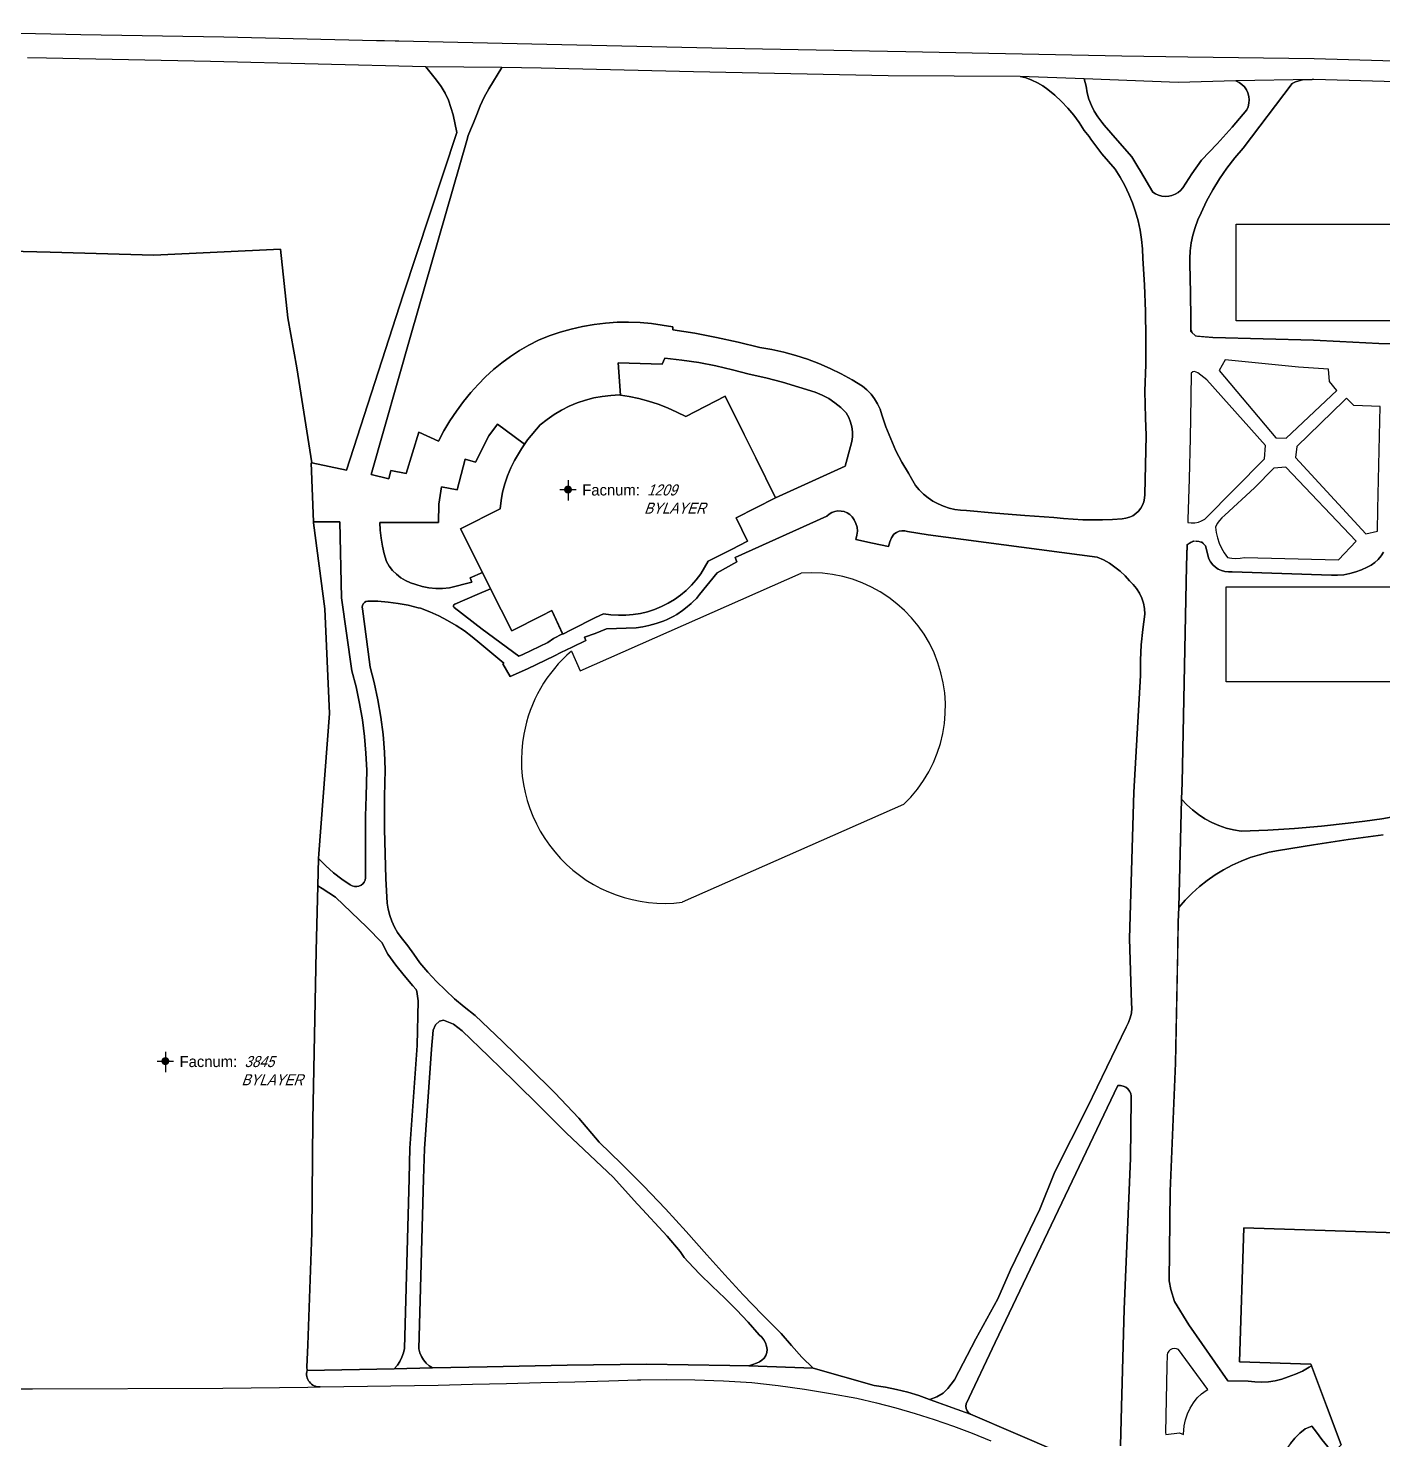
# Model space of a CAD drawing. Header units: inches. Extents: x 1273557 to 1282364, y 239587 to 246310.
# Drawn here: x 1276790 to 1277304, y 244137 to 244672 of the extents above; entities that cross this region are included whole.
import ezdxf
from ezdxf.enums import TextEntityAlignment as Align

# ---------------------------------------------------------------- set-up
doc = ezdxf.new("R2010")
doc.units = ezdxf.units.IN
doc.header["$MEASUREMENT"] = 0
doc.linetypes.add('DASHED2', pattern=[0.375, 0.25, -0.125])
doc.layers.add('BLDG-DATA', color=159, linetype='DASHED2', lineweight=30)
for name, color, linetype in [('BLDG-UW', 231, 'Continuous'), ('GRASS', 3, 'Continuous'), ('MISC-FENCE', 140, 'Continuous'), ('PATH', 253, 'Continuous'), ('PATH-ISLAND', 252, 'Continuous'), ('PRKG-DATA', 255, 'Continuous'), ('PRKG-UW', 6, 'Continuous'), ('STREET-UW', 50, 'Continuous')]:
    doc.layers.add(name, color=color, linetype=linetype)
doc.styles.add('SS_LITE', font='FRABK.TTF', dxfattribs={"height": 16})

# ---------------------------------------------------------------- blocks, each defined once
blk = doc.blocks.new('*U1')
for p, q in [((-3.08, 0), (3.08, 0)), ((0, 3.55), (0, -4.2))]:
    blk.add_line(p, q)
at = {"const_width": 1.5}
blk.add_lwpolyline([(-0.75, 0, 1), (0.75, 0, 1)], format="xyb", close=True, dxfattribs=at)
at = {"layer": 'BLDG-DATA', "color": 1, "style": 'SS_LITE'}
blk.add_text('Facnum:', height=4.2, dxfattribs=at).set_placement((27.26, -2.25), align=Align.RIGHT)
at = {"layer": 'BLDG-DATA', "color": 7, "style": 'SS_LITE', "oblique": 20, "width": 0.9, "flags": 8}
for tag, p in [('FACNUM', (29.98, -2.25)), ('OBJECT', (28.84, -9.16))]:
    blk.add_attdef(tag, p, '', height=4.2, dxfattribs=at)
blk = doc.blocks.new('*U8')
for p, q in [((-3.08, 0), (3.08, 0)), ((0, 3.55), (0, -4.2))]:
    blk.add_line(p, q)
at = {"const_width": 1.5}
blk.add_lwpolyline([(-0.75, 0, 1), (0.75, 0, 1)], format="xyb", close=True, dxfattribs=at)
at = {"layer": 'PRKG-DATA', "color": 1, "style": 'SS_LITE'}
blk.add_text('Facnum:', height=4.2, dxfattribs=at).set_placement((27.26, -2.25), align=Align.RIGHT)
at = {"layer": 'PRKG-DATA', "color": 7, "style": 'SS_LITE', "oblique": 20, "width": 0.9, "flags": 8}
for tag, p in [('FACNUM', (29.98, -2.25)), ('OBJECT', (28.84, -9.16))]:
    blk.add_attdef(tag, p, '', height=4.2, dxfattribs=at)

msp = doc.modelspace()

# ---------------------------------------------------------------- linework, layer by layer
at = {"layer": 'BLDG-UW'}
for points in [[(1277313.97, 244560.98), (1277248.37, 244560.98), (1277248.37, 244597.55), (1277249.28, 244597.55), (1277249.28, 244597.55), (1277317.36, 244597.55)], [(1277312.81, 244424.01), (1277244.49, 244424.01), (1277244.49, 244460.14), (1277313.97, 244460.14)], [(1277324.43, 244214.67), (1277251.2, 244217.06), (1277249.55, 244166.32), (1277276.63, 244165.43), (1277276.63, 244165.43), (1277288.19, 244134.75), (1277288.19, 244134.75), (1277285, 244131.57), (1277280.53, 244127.12), (1277280.4, 244118.11), (1277295.22, 244101.51), (1277298.86, 244097.43), (1277288.11, 244086.77), (1277336.91, 244039.01)]]:
    msp.add_lwpolyline(points, dxfattribs=at)
msp.add_lwpolyline([(1276965.56, 244459.34), (1276973.58, 244443.41), (1276984.84, 244449.14), (1276988.73, 244451.12), (1276992.94, 244442.11), (1276996.05, 244443.73), (1276999.16, 244445.32), (1277002.28, 244446.88), (1277005.37, 244448.4), (1277008.43, 244449.87), (1277011.2, 244449.47), (1277014, 244449.28), (1277016.8, 244449.3), (1277019.59, 244449.54), (1277022.36, 244450), (1277025.08, 244450.66), (1277027.75, 244451.53), (1277030.34, 244452.6), (1277032.85, 244453.86), (1277035.25, 244455.3), (1277037.53, 244456.93), (1277039.68, 244458.72), (1277041.36, 244460.36), (1277041.69, 244460.68), (1277043.54, 244462.78), (1277045.23, 244465.02), (1277046.74, 244467.37), (1277048.07, 244469.84), (1277056.89, 244474.29), (1277063.05, 244477.4), (1277058.65, 244486.3), (1277073.67, 244493.8), (1277066.12, 244508.98), (1277061.7, 244517.87), (1277054.51, 244532.32), (1277039.6, 244524.61), (1277036.19, 244526.35), (1277032.69, 244527.9), (1277029.13, 244529.28), (1277025.5, 244530.46), (1277021.82, 244531.45), (1277018.12, 244532.25), (1277014.77, 244532.78), (1277014.41, 244532.84), (1277011.14, 244532.68), (1277007.89, 244532.29), (1277004.67, 244531.68), (1277001.5, 244530.84), (1276998.4, 244529.79), (1276995.38, 244528.52), (1276992.46, 244527.05), (1276989.65, 244525.37), (1276986.96, 244523.5), (1276984.4, 244521.45), (1276979.6, 244515.83), (1276977.21, 244512.43), (1276977.21, 244512.43), (1276977.21, 244512.43), (1276977.21, 244512.43), (1276974.67, 244508.02), (1276973.2, 244505.15), (1276971.95, 244502.18), (1276970.91, 244499.13), (1276970.1, 244496.01), (1276969.52, 244492.84), (1276969.17, 244489.63), (1276954.15, 244482.04), (1276962.46, 244465.51)], close=True, dxfattribs=at)
at = {"layer": 'GRASS'}
for points in [[(1276783.27, 244587.39), (1276798.45, 244586.92), (1276837.78, 244585.77), (1276885.82, 244588.08), (1276888.59, 244562.04), (1276892.08, 244543.08), (1276897.69, 244507.11), (1276910.95, 244504.32), (1276932.43, 244570.79), (1276952.78, 244632.37), (1276951.41, 244638.98), (1276949.63, 244644.62), (1276948.34, 244647.24), (1276946.82, 244649.75), (1276945.07, 244652.14), (1276940.97, 244657.25), (1276859.26, 244659.23), (1276797.1, 244660.5), (1276789.96, 244660.68)], [(1277353.4, 244650.26), (1277277.84, 244652.44), (1277277.14, 244652.43), (1277273.52, 244652.25), (1277272.12, 244651.98), (1277270.78, 244651.51), (1277269.51, 244650.85), (1277251.02, 244626.45), (1277247.84, 244622.72), (1277244.85, 244618.82), (1277242.06, 244614.78), (1277239.49, 244610.6), (1277237.14, 244606.29), (1277235.01, 244601.87), (1277233.77, 244599.17), (1277232.73, 244596.35), (1277231.9, 244593.45), (1277231.3, 244590.5), (1277230.92, 244587.51), (1277230.78, 244584.5), (1277230.71, 244581.56), (1277230.85, 244578.08), (1277231.12, 244562.69), (1277231.15, 244557.6), (1277231.69, 244556.42), (1277232.77, 244555.38), (1277233.66, 244555.1), (1277239.54, 244554.66), (1277277.66, 244553.61), (1277287.63, 244553.11), (1277302.41, 244552.35), (1277313.97, 244552.19)], [(1277313.97, 244560.98), (1277248.37, 244560.98), (1277248.37, 244597.55), (1277249.28, 244597.55), (1277317.36, 244597.55)], [(1277304.24, 244473.24), (1277303.33, 244471.78), (1277302.22, 244470.46), (1277300.94, 244469.31), (1277299.51, 244468.35), (1277297.96, 244467.6), (1277295.86, 244466.56), (1277293.68, 244465.72), (1277291.43, 244465.08), (1277289.13, 244464.67), (1277286.8, 244464.47), (1277284.46, 244464.49), (1277246.75, 244465.78), (1277245.79, 244465.73), (1277245.41, 244465.71), (1277244.07, 244465.86), (1277242.77, 244466.23), (1277241.55, 244466.79), (1277240.44, 244467.54), (1277239.45, 244468.47), (1277238.63, 244469.53), (1277237.98, 244470.72), (1277236.66, 244475.65), (1277235.97, 244476.37), (1277235.15, 244476.91), (1277234.22, 244477.26), (1277233.24, 244477.4), (1277232.25, 244477.31), (1277231.31, 244477.01), (1277230.46, 244476.5), (1277229.74, 244475.82), (1277229.54, 244468.02), (1277227.79, 244385.8), (1277227.63, 244379.64), (1277229.6, 244377.48), (1277231.74, 244375.51), (1277234.05, 244373.71), (1277236.49, 244372.12), (1277239.06, 244370.74), (1277241.73, 244369.57), (1277244.49, 244368.64), (1277247.31, 244367.93), (1277250.19, 244367.47), (1277260.35, 244367.89), (1277270.51, 244368.52), (1277280.65, 244369.38), (1277290.77, 244370.46), (1277297.19, 244371.2), (1277303.58, 244372.15), (1277309.93, 244373.32)], [(1277312.81, 244424.01), (1277244.49, 244424.01), (1277244.49, 244460.14), (1277313.97, 244460.14)], [(1277304.09, 244366.05), (1277290.84, 244364.31), (1277277.62, 244362.33), (1277264.44, 244360.12), (1277260.79, 244359.44), (1277257.19, 244358.53), (1277253.65, 244357.41), (1277250.19, 244356.08), (1277246.81, 244354.55), (1277243.52, 244352.81), (1277240.35, 244350.87), (1277237.3, 244348.75), (1277234.39, 244346.45), (1277231.61, 244343.98), (1277228.99, 244341.35), (1277226.53, 244338.56), (1277226.39, 244333.11), (1277225.35, 244279.53), (1277223.27, 244230.95), (1277222.91, 244196.94), (1277223.59, 244193.72), (1277225, 244189.09), (1277230.41, 244180.24), (1277245.12, 244159.01), (1277252.91, 244158.98), (1277255.46, 244158.63), (1277258.03, 244158.52), (1277260.6, 244158.66), (1277263.15, 244159.04), (1277265.65, 244159.67), (1277268.08, 244160.53), (1277270.82, 244161.56), (1277273.47, 244162.78), (1277276.03, 244164.2), (1277276.88, 244164.75), (1277276.63, 244165.43), (1277249.55, 244166.32), (1277251.2, 244217.06), (1277324.43, 244214.67)], [(1277204.51, 244134.42), (1277204.82, 244149.14), (1277205.83, 244186.25), (1277208.2, 244243.3), (1277208.52, 244265.91), (1277208.54, 244266.94), (1277208.32, 244267.95), (1277207.88, 244268.89), (1277207.25, 244269.7), (1277206.45, 244270.35), (1277205.53, 244270.81), (1277204.52, 244271.04), (1277203.51, 244271.05), (1277156.89, 244173.57), (1277145.94, 244150.39), (1277145.81, 244149.47), (1277145.93, 244148.54), (1277146.28, 244147.68), (1277146.86, 244146.94), (1277147.6, 244146.38), (1277148.47, 244146.04), (1277180.88, 244132.1)], [(1277336.91, 244039.01), (1277288.11, 244086.77), (1277298.86, 244097.43), (1277280.4, 244118.11), (1277280.53, 244127.12), (1277285.04, 244131.6), (1277283.07, 244134.1), (1277280.76, 244136.83), (1277278.75, 244139.55), (1277276.97, 244141.92), (1277275.77, 244141.37), (1277274.57, 244140.82), (1277274.54, 244140.8), (1277272.5, 244139.16), (1277270.61, 244137.34), (1277268.89, 244135.36), (1277267.36, 244133.24), (1277266.21, 244130.16), (1277265.64, 244129.26), (1277263.89, 244126.5), (1277263.11, 244125.71), (1277261.59, 244124.16), (1277287.01, 244086.28), (1277317.67, 244047.27)]]:
    msp.add_lwpolyline(points, dxfattribs=at)
for points in [[(1277213.73, 244534.29), (1277214.02, 244544.36), (1277214.09, 244554.44), (1277213.94, 244564.51), (1277213.56, 244574.57), (1277212.95, 244584.62), (1277212.81, 244588.2), (1277212.47, 244591.77), (1277211.91, 244595.31), (1277211.15, 244598.82), (1277210.18, 244602.27), (1277209.01, 244605.66), (1277207.64, 244608.98), (1277206.08, 244612.21), (1277204.34, 244615.34), (1277202.41, 244618.37), (1277197.34, 244624.2), (1277193.21, 244629.85), (1277192.52, 244630.76), (1277190.66, 244633.12), (1277188.8, 244636.07), (1277186.75, 244638.9), (1277184.52, 244641.59), (1277182.12, 244644.12), (1277179.56, 244646.49), (1277176.85, 244648.69), (1277174.96, 244650.04), (1277172.95, 244651.22), (1277170.84, 244652.21), (1277168.66, 244653.01), (1277166.41, 244653.6), (1277116.37, 244653.76), (1277042.47, 244655.37), (1276984.7, 244656.74), (1276969.81, 244656.91), (1276964.84, 244648.91), (1276963.12, 244645.74), (1276961.59, 244642.47), (1276960.27, 244639.1), (1276959.13, 244635.94), (1276957.92, 244633.33), (1276957.06, 244631.17), (1276956.55, 244629.34), (1276935.31, 244555.48), (1276920.29, 244502.62), (1276926.99, 244501.01), (1276927.67, 244504.2), (1276933.53, 244503.09), (1276938.31, 244518.77), (1276945.76, 244515.31), (1276947.85, 244519.22), (1276950.13, 244523.03), (1276952.6, 244526.72), (1276955.25, 244530.29), (1276958.07, 244533.72), (1276960.78, 244536.78), (1276963.65, 244539.68), (1276966.66, 244542.43), (1276969.82, 244545.02), (1276973.11, 244547.43), (1276976.53, 244549.67), (1276980.06, 244551.72), (1276983.69, 244553.58), (1276987.77, 244555.21), (1276991.93, 244556.63), (1276996.16, 244557.83), (1277000.44, 244558.81), (1277004.77, 244559.57), (1277009.13, 244560.09), (1277013.5, 244560.39), (1277017.89, 244560.45), (1277022.27, 244560.29), (1277026.63, 244559.9), (1277034.73, 244558.65), (1277034.72, 244557.55), (1277043.02, 244556.2), (1277051.28, 244554.63), (1277059.48, 244552.85), (1277067.63, 244550.85), (1277072.23, 244550.06), (1277076.78, 244549.05), (1277081.28, 244547.83), (1277085.72, 244546.39), (1277090.08, 244544.75), (1277094.36, 244542.9), (1277098.55, 244540.86), (1277102.64, 244538.61), (1277106.61, 244536.18), (1277108.3, 244534.76), (1277109.83, 244533.15), (1277111.18, 244531.39), (1277112.34, 244529.48), (1277113.28, 244527.46), (1277114, 244525.35), (1277115.51, 244520.7), (1277117.29, 244516.13), (1277119.31, 244511.68), (1277121.58, 244507.34), (1277124.09, 244503.13), (1277125.22, 244501.09), (1277126.68, 244498.53), (1277128.13, 244496.83), (1277129.74, 244495.27), (1277131.47, 244493.86), (1277133.32, 244492.61), (1277135.28, 244491.53), (1277137.32, 244490.64), (1277139.44, 244489.93), (1277141.61, 244489.41), (1277143.82, 244489.1), (1277146.04, 244488.98), (1277157.11, 244488), (1277168.17, 244487.12), (1277179.22, 244486.36), (1277182.84, 244485.97), (1277186.52, 244485.69), (1277190.22, 244485.51), (1277193.95, 244485.45), (1277197.68, 244485.48), (1277201.41, 244485.63), (1277205.12, 244485.88), (1277206.49, 244486.07), (1277207.82, 244486.47), (1277209.08, 244487.06), (1277210.23, 244487.84), (1277211.24, 244488.78), (1277212.11, 244489.87), (1277212.8, 244491.07), (1277213.3, 244492.36), (1277213.61, 244493.72), (1277213.7, 244495.1), (1277214.25, 244517.41), (1277213.94, 244524.2)], [(1277190.69, 244652.72), (1277191.39, 244649.85), (1277191.83, 244647.38), (1277192.51, 244644.96), (1277193.41, 244642.61), (1277194.53, 244640.36), (1277195.86, 244638.21), (1277197.38, 244636.21), (1277198.29, 244635.13), (1277203.27, 244629.32), (1277208.71, 244623.07), (1277211.08, 244619.35), (1277211.99, 244617.72), (1277216.68, 244609.75), (1277217.76, 244609.05), (1277218.93, 244608.53), (1277220.17, 244608.2), (1277221.45, 244608.07), (1277222.73, 244608.15), (1277223.98, 244608.42), (1277225.17, 244608.9), (1277226.28, 244609.55), (1277227.27, 244610.37), (1277228.11, 244611.33), (1277231.53, 244616.69), (1277235.18, 244621.89), (1277241.14, 244627.99), (1277246.86, 244634.32), (1277252.32, 244640.88), (1277252.86, 244642.1), (1277253.18, 244643.39), (1277253.27, 244644.72), (1277253.14, 244646.04), (1277252.78, 244647.33), (1277252.22, 244648.53), (1277251.45, 244649.61), (1277250.51, 244650.55), (1277249.43, 244651.32), (1277248.23, 244651.89), (1277226.33, 244651.34)], [(1277088.67, 244533.85), (1277082.48, 244535.83), (1277076.23, 244537.63), (1277069.92, 244539.26), (1277063.57, 244540.69), (1277057.31, 244542.39), (1277050.95, 244543.86), (1277044.55, 244545.08), (1277038.09, 244546.06), (1277031.62, 244546.78), (1277030.65, 244544.51), (1277013.89, 244545), (1277014.79, 244532.78), (1277018.12, 244532.25), (1277021.82, 244531.45), (1277025.5, 244530.46), (1277029.13, 244529.28), (1277032.69, 244527.9), (1277036.19, 244526.35), (1277039.6, 244524.61), (1277054.51, 244532.32), (1277061.7, 244517.87), (1277066.13, 244508.97), (1277073.67, 244493.8), (1277100.01, 244505.77), (1277102.11, 244513.33), (1277102.57, 244515.12), (1277102.8, 244516.99), (1277102.8, 244518.87), (1277102.56, 244520.74), (1277102.09, 244522.57), (1277101.4, 244524.32), (1277100.47, 244526.04), (1277098.38, 244528.1), (1277096.17, 244529.89), (1277093.79, 244531.46), (1277091.28, 244532.79)], [(1277286.48, 244534.52), (1277283.67, 244537.9), (1277283.34, 244542.6), (1277271.95, 244543.3), (1277244.13, 244546.09), (1277241.86, 244542.16), (1277263.36, 244516.59), (1277267.35, 244516.49)], [(1277237.18, 244538.54), (1277233.78, 244541.17), (1277233.21, 244541.46), (1277232.5, 244541.66), (1277231.87, 244541.54), (1277231.2, 244541.07), (1277231.16, 244531.88), (1277230.93, 244516.46), (1277230.54, 244501.05), (1277229.99, 244485.64), (1277229.96, 244484.47), (1277231.3, 244484.32), (1277232.65, 244484.38), (1277233.98, 244484.64), (1277235.24, 244485.11), (1277236.42, 244485.76), (1277259.12, 244508.6), (1277259.42, 244513.67)], [(1277303, 244528.5), (1277292.92, 244528.83), (1277290.21, 244531.61), (1277289.28, 244530.71), (1277271.3, 244513.27), (1277270.84, 244509.11), (1277297.51, 244480.15), (1277301.89, 244481.13), (1277302.1, 244489.47)], [(1276969.17, 244489.63), (1276969.52, 244492.84), (1276970.1, 244496.01), (1276970.91, 244499.13), (1276971.95, 244502.18), (1276973.2, 244505.15), (1276974.67, 244508.02), (1276977.21, 244512.43), (1276978.4, 244514.12), (1276977.87, 244514.52), (1276968.22, 244521.71), (1276964.9, 244517.27), (1276959.83, 244507.29), (1276955.95, 244508.46), (1276952.83, 244496.9), (1276946.97, 244498.04), (1276945.96, 244491.48), (1276945.79, 244484.45), (1276934.61, 244484.42), (1276923.56, 244484.53), (1276923.68, 244481.51), (1276923.99, 244478.5), (1276924.49, 244475.53), (1276925.18, 244472.59), (1276926.05, 244469.72), (1276927.1, 244467.95), (1276928.36, 244466.31), (1276929.82, 244464.84), (1276931.46, 244463.55), (1276933.24, 244462.47), (1276935.15, 244461.61), (1276937.16, 244460.98), (1276939.63, 244460.22), (1276942.17, 244459.71), (1276944.75, 244459.46), (1276947.34, 244459.47), (1276949.92, 244459.74), (1276958.47, 244461.85), (1276957.76, 244463.54), (1276962.46, 244465.52), (1276954.15, 244482.04)], [(1277267.2, 244505.5), (1277262.66, 244505.07), (1277255.22, 244497.63), (1277244.07, 244487.2), (1277242.95, 244486.3), (1277241.97, 244485.24), (1277241.15, 244484.05), (1277240.51, 244482.76), (1277240.76, 244480.68), (1277241.23, 244478.65), (1277241.89, 244476.66), (1277242.76, 244474.76), (1277243.26, 244473.89), (1277243.81, 244472.95), (1277245.04, 244471.26), (1277245.8, 244471.11), (1277246.63, 244470.93), (1277248.25, 244470.82), (1277249.88, 244470.92), (1277251.48, 244471.24), (1277287.2, 244470.35), (1277293.9, 244477.44)], [(1277209.56, 244382.26), (1277212.05, 244426.45), (1277212.07, 244432.28), (1277212.35, 244438.08), (1277212.89, 244443.87), (1277213.7, 244449.72), (1277213.57, 244451.81), (1277213.18, 244453.83), (1277212.54, 244455.79), (1277211.67, 244457.66), (1277210.58, 244459.4), (1277209.28, 244461), (1277207.85, 244462.37), (1277206.2, 244464.24), (1277204.35, 244466), (1277202.35, 244467.6), (1277200.23, 244469.02), (1277197.99, 244470.26), (1277195.59, 244471.34), (1277131.51, 244479.74), (1277123.62, 244481), (1277122.68, 244481.27), (1277121.57, 244481.33), (1277120.47, 244481.14), (1277119.45, 244480.71), (1277118.52, 244480.03), (1277117.56, 244478.64), (1277116.91, 244477.14), (1277116.52, 244475.36), (1277110.36, 244476.62), (1277104.02, 244478), (1277104.51, 244479.71), (1277104.65, 244481.2), (1277104.53, 244482.68), (1277104.14, 244484.12), (1277103.5, 244485.47), (1277102.63, 244486.68), (1277101.77, 244487.5), (1277100.77, 244488.14), (1277099.66, 244488.59), (1277098.49, 244488.83), (1277097.29, 244488.85), (1277096.11, 244488.65), (1277094.99, 244488.24), (1277093.95, 244487.64), (1277093.05, 244486.85), (1277058.28, 244471.14), (1277058.96, 244469.59), (1277051.46, 244465.42), (1277044.8, 244457.22), (1277043.59, 244455.71), (1277042.42, 244454.57), (1277041.58, 244453.75), (1277039.43, 244451.96), (1277038.29, 244451.14), (1277036.19, 244449.61), (1277034.75, 244448.89), (1277032.24, 244447.63), (1277030.95, 244447.09), (1277028.32, 244446.12), (1277025.63, 244445.36), (1277023.24, 244444.86), (1277020.71, 244444.51), (1277009.47, 244444.22), (1277005.24, 244442.33), (1277001.22, 244440.98), (1277001.68, 244439.73), (1276996.51, 244437.23), (1276992.2, 244435.14), (1276989.77, 244433.96), (1276979.6, 244429.02), (1276972.95, 244426.06), (1276970.15, 244430.85), (1276970.62, 244431.19), (1276961.53, 244438.76), (1276958.62, 244441.16), (1276955.6, 244443.4), (1276952.46, 244445.48), (1276949.22, 244447.38), (1276945.89, 244449.11), (1276942.47, 244450.66), (1276938.99, 244452.02), (1276938.09, 244452.18), (1276934.35, 244453.08), (1276930.55, 244453.78), (1276926.71, 244454.29), (1276922.84, 244454.6), (1276918.95, 244454.71), (1276918.28, 244454.54), (1276917.69, 244454.18), (1276917.23, 244453.67), (1276916.94, 244453.04), (1276916.83, 244452.36), (1276916.93, 244451.68), (1276919.14, 244435.44), (1276919.89, 244429.62), (1276921.41, 244423.75), (1276922.81, 244417.24), (1276923.92, 244410.67), (1276924.76, 244404.06), (1276925.32, 244397.43), (1276925.6, 244390.69), (1276925.35, 244380.53), (1276925.27, 244377.47), (1276925.32, 244368.17), (1276925.51, 244358.85), (1276925.83, 244349.51), (1276926.3, 244340.17), (1276926.68, 244337.82), (1276927.28, 244335.51), (1276928.08, 244333.27), (1276929.07, 244331.1), (1276930.26, 244329.04), (1276931.63, 244327.09), (1276934.1, 244324), (1276936.44, 244320.82), (1276938.66, 244317.58), (1276941.76, 244313.97), (1276945.01, 244310.47), (1276948.39, 244307.11), (1276951.91, 244303.88), (1276955.55, 244300.8), (1276959.73, 244297.53), (1276970.04, 244287.67), (1276980.01, 244278.01), (1276989.9, 244268.3), (1276999.05, 244258.68), (1277006.69, 244249.59), (1277015.19, 244241.37), (1277023.52, 244232.98), (1277031.87, 244224.25), (1277039.68, 244215.73), (1277047.51, 244206.87), (1277054.38, 244199.19), (1277061.39, 244191.64), (1277068.53, 244184.23), (1277075.8, 244176.96), (1277079.62, 244172.43), (1277083.65, 244168.05), (1277087.87, 244163.85), (1277111.03, 244157.3), (1277115.32, 244156.65), (1277119.56, 244155.79), (1277123.77, 244154.73), (1277127.91, 244153.46), (1277131.99, 244151.99), (1277132.09, 244151.98), (1277134.79, 244153.01), (1277137.22, 244154.38), (1277138.92, 244156.14), (1277141.55, 244159.41), (1277149.56, 244175.01), (1277157.91, 244190.13), (1277162.76, 244201.13), (1277173.81, 244224.15), (1277179.61, 244238.28), (1277191.94, 244262.83), (1277206.62, 244293.18), (1277207.5, 244294.86), (1277208.15, 244296.64), (1277208.57, 244298.48), (1277208.75, 244300.37), (1277208.69, 244302.26), (1277207.82, 244326.71)], [(1276915.89, 244415.91), (1276914.56, 244422.12), (1276912.96, 244428.28), (1276909.02, 244455.93), (1276908.36, 244484.68), (1276898.32, 244484.78), (1276898.34, 244484.37), (1276902.72, 244451.79), (1276904.41, 244412.11), (1276900.36, 244358.84), (1276900.31, 244357.05), (1276903.03, 244354.28), (1276905.96, 244351.68), (1276909.07, 244349.28), (1276912.35, 244347.09), (1276913.1, 244346.67), (1276913.93, 244346.44), (1276914.79, 244346.41), (1276915.63, 244346.58), (1276916.4, 244346.94), (1276917.07, 244347.47), (1276917.6, 244348.15), (1276917.96, 244348.93), (1276918.13, 244349.77), (1276918.12, 244373.17), (1276918.3, 244380.7), (1276918.55, 244390.63), (1276918.29, 244396.99), (1276917.76, 244403.33), (1276916.96, 244409.64)], [(1276988.73, 244451.12), (1276984.84, 244449.14), (1276973.58, 244443.41), (1276965.56, 244459.35), (1276960.42, 244457.23), (1276952.02, 244453.54), (1276951.67, 244453.31), (1276951.47, 244452.94), (1276951.49, 244452.53), (1276951.71, 244452.19), (1276962.41, 244444.02), (1276976.32, 244433.74), (1276977.83, 244434.38), (1276987.24, 244439.03), (1276989.42, 244440.45), (1276992.86, 244442.27)], [(1276937.69, 244286.19), (1276938.11, 244303.07), (1276937.53, 244306.72), (1276937.38, 244307.44), (1276936.05, 244308.87), (1276932.75, 244312.72), (1276929.6, 244316.69), (1276926.62, 244320.79), (1276924.78, 244324.25), (1276924.4, 244325.1), (1276918.6, 244331.02), (1276912.71, 244336.8), (1276906.72, 244342.44), (1276901.69, 244345.74), (1276900.03, 244346.69), (1276899.37, 244322.07), (1276898.18, 244258.07), (1276897.73, 244215.11), (1276896.2, 244172.74), (1276895.9, 244164.21), (1276895.94, 244163.02), (1276929.03, 244163.66), (1276930.18, 244164.98), (1276931.15, 244166.43), (1276931.93, 244168), (1276932.5, 244169.66), (1276932.85, 244171.37), (1276934.63, 244235.79), (1276934.91, 244247.22)], [(1276984.51, 244262.86), (1276974.67, 244272.53), (1276964.74, 244282.16), (1276954.72, 244291.73), (1276951.47, 244294.27), (1276947.67, 244295.81), (1276946.15, 244295.47), (1276944.64, 244294.06), (1276943.83, 244292.01), (1276943.13, 244284.78), (1276940.43, 244246.96), (1276940.15, 244235.65), (1276938.37, 244171.22), (1276938.72, 244169.72), (1276939.3, 244168.3), (1276940.09, 244166.99), (1276941.08, 244165.81), (1276942.23, 244164.8), (1276943.53, 244163.98), (1276964.22, 244164.4), (1276994.6, 244165.06), (1277024.68, 244165.41), (1277056.34, 244164.92), (1277063.47, 244164.76), (1277064.96, 244165.19), (1277066.39, 244165.8), (1277067.48, 244166.21), (1277068.46, 244166.84), (1277069.28, 244167.67), (1277069.91, 244168.65), (1277070.3, 244169.75), (1277070.45, 244170.91), (1277070.25, 244172.2), (1277069.84, 244173.44), (1277069.23, 244174.59), (1277068.43, 244175.62), (1277067.47, 244176.49), (1277063.22, 244181.28), (1277058.84, 244185.94), (1277054.34, 244190.45), (1277049.59, 244194.9), (1277044.96, 244199.49), (1277040.45, 244204.21), (1277038.95, 244205.87), (1277037.41, 244208.14), (1277032.52, 244213.96), (1277021.52, 244225.77), (1277021.14, 244226.21), (1277012.14, 244236.1), (1276994.27, 244253.14)], [(1277226.46, 244170.95), (1277225.7, 244171.24), (1277224.89, 244171.31), (1277224.09, 244171.16), (1277223.36, 244170.8), (1277222.75, 244170.26), (1277222.31, 244169.57), (1277222.13, 244168.99), (1277221.99, 244164.46), (1277221.59, 244139.47), (1277221.62, 244138.67), (1277226.78, 244139.3), (1277228.39, 244138.77), (1277228.39, 244138.88), (1277228.66, 244141.94), (1277229.14, 244144.26), (1277229.88, 244146.52), (1277230.88, 244148.67), (1277232.12, 244150.69), (1277233.59, 244152.56), (1277235.18, 244154.08), (1277236.91, 244155.42), (1277237.52, 244155.8)]]:
    msp.add_lwpolyline(points, close=True, dxfattribs=at)
at = {"layer": 'MISC-FENCE'}
for p, q in [((1276999.52, 244428.24), (1277083.4, 244465.27)), ((1276996.23, 244435.69), (1276999.52, 244428.24)), ((1277122.14, 244377.52), (1277038.26, 244340.49))]:
    msp.add_line(p, q, dxfattribs=at)
for centre, radius, start, end in [((1277087.16, 244414.5), 50.91, 313.4052, 94.231), ((1277031.57, 244394.41), 54.34, 130.5736, 169.5522), ((1277031.57, 244394.41), 54.34, 169.5522, 277.0626)]:
    msp.add_arc(centre, radius, start, end, dxfattribs=at)
at = {"layer": 'PATH'}
for points in [[(1276701.41, 244671.86), (1276810.19, 244669.44), (1276864.4, 244668.54), (1276922.32, 244667.27), (1276925.32, 244667.2), (1276929.38, 244667.11), (1276930.77, 244667.09), (1276981.25, 244665.93), (1277055.11, 244664.33), (1277116.08, 244663.17), (1277123.1, 244663.04), (1277205.02, 244661.41), (1277229.94, 244661.04), (1277277.93, 244660.33), (1277351.75, 244658.28)], [(1277353.51, 244650.26), (1277277.84, 244652.44), (1277277.14, 244652.43), (1277248.23, 244651.89), (1277248.23, 244651.89), (1277226.33, 244651.34), (1277190.69, 244652.72), (1277166.41, 244653.6), (1277116.37, 244653.76), (1277042.47, 244655.37), (1276984.7, 244656.74), (1276969.81, 244656.91), (1276940.97, 244657.25), (1276859.26, 244659.23), (1276797.1, 244660.5), (1276789.96, 244660.68)], [(1277313.97, 244552.19), (1277302.41, 244552.35), (1277287.63, 244553.11), (1277277.66, 244553.61), (1277239.54, 244554.66), (1277233.02, 244555.15), (1277231.16, 244556.94), (1277231.12, 244562.69), (1277230.85, 244578.08), (1277230.71, 244581.56), (1277230.78, 244584.5), (1277230.92, 244587.51), (1277231.3, 244590.5), (1277231.9, 244593.45), (1277232.73, 244596.35), (1277233.77, 244599.17), (1277235.01, 244601.87), (1277237.14, 244606.29), (1277239.49, 244610.6), (1277242.06, 244614.78), (1277244.85, 244618.82), (1277247.84, 244622.72), (1277251.02, 244626.45), (1277269.51, 244650.85), (1277270.78, 244651.51), (1277272.12, 244651.98), (1277273.52, 244652.25), (1277277.14, 244652.43), (1277248.23, 244651.89), (1277249.43, 244651.32), (1277250.51, 244650.55), (1277251.45, 244649.61), (1277252.22, 244648.53), (1277252.78, 244647.33), (1277253.14, 244646.04), (1277253.27, 244644.72), (1277253.18, 244643.39), (1277252.86, 244642.1), (1277252.32, 244640.88), (1277246.86, 244634.32), (1277241.14, 244627.99), (1277235.18, 244621.89), (1277231.53, 244616.69), (1277228.11, 244611.33), (1277227.27, 244610.37), (1277226.28, 244609.55), (1277225.17, 244608.9), (1277223.98, 244608.42), (1277222.73, 244608.15), (1277221.45, 244608.07), (1277220.17, 244608.2), (1277218.93, 244608.53), (1277217.76, 244609.05), (1277216.68, 244609.75), (1277211.99, 244617.72), (1277211.08, 244619.35), (1277208.71, 244623.07), (1277203.27, 244629.32), (1277198.29, 244635.13), (1277197.38, 244636.21), (1277195.86, 244638.21), (1277194.53, 244640.36), (1277193.41, 244642.61), (1277192.51, 244644.96), (1277191.83, 244647.38), (1277191.39, 244649.85), (1277190.69, 244652.72), (1277166.41, 244653.6), (1277168.66, 244653.01), (1277170.84, 244652.21), (1277172.95, 244651.22), (1277174.96, 244650.04), (1277176.85, 244648.69), (1277179.56, 244646.49), (1277182.12, 244644.12), (1277184.52, 244641.59), (1277186.75, 244638.9), (1277188.8, 244636.07), (1277190.66, 244633.12), (1277192.52, 244630.76), (1277193.21, 244629.85), (1277197.34, 244624.2), (1277202.41, 244618.37), (1277204.34, 244615.34), (1277206.08, 244612.21), (1277207.64, 244608.98), (1277209.01, 244605.66), (1277210.18, 244602.27), (1277211.15, 244598.82), (1277211.91, 244595.31), (1277212.47, 244591.77), (1277212.81, 244588.2), (1277212.95, 244584.62), (1277213.56, 244574.57), (1277213.94, 244564.51), (1277214.09, 244554.44), (1277214.02, 244544.36), (1277213.73, 244534.29), (1277213.94, 244524.2), (1277214.25, 244517.41), (1277213.7, 244495.1), (1277213.61, 244493.72), (1277213.3, 244492.36), (1277212.8, 244491.07), (1277212.11, 244489.87), (1277211.24, 244488.78), (1277210.23, 244487.84), (1277209.08, 244487.06), (1277207.82, 244486.47), (1277206.49, 244486.07), (1277205.12, 244485.88), (1277201.41, 244485.63), (1277197.68, 244485.48), (1277193.95, 244485.45), (1277190.22, 244485.51), (1277186.52, 244485.69), (1277182.84, 244485.97), (1277179.22, 244486.36), (1277168.17, 244487.12), (1277157.11, 244488), (1277146.04, 244488.98), (1277143.82, 244489.1), (1277141.61, 244489.41), (1277139.44, 244489.93), (1277137.32, 244490.64), (1277135.28, 244491.53), (1277133.32, 244492.61), (1277131.47, 244493.86), (1277129.74, 244495.27), (1277128.13, 244496.83), (1277126.68, 244498.53), (1277125.22, 244501.09), (1277124.09, 244503.13), (1277121.58, 244507.34), (1277119.31, 244511.68), (1277117.29, 244516.13), (1277115.51, 244520.7), (1277114, 244525.35), (1277113.28, 244527.46), (1277112.34, 244529.48), (1277111.18, 244531.39), (1277109.83, 244533.15), (1277108.3, 244534.76), (1277106.61, 244536.18), (1277102.64, 244538.61), (1277098.55, 244540.86), (1277094.36, 244542.9), (1277090.08, 244544.75), (1277085.72, 244546.39), (1277081.28, 244547.83), (1277076.78, 244549.05), (1277072.23, 244550.06), (1277067.63, 244550.85), (1277059.48, 244552.85), (1277051.28, 244554.63), (1277043.02, 244556.2), (1277034.72, 244557.55), (1277034.73, 244558.65), (1277026.63, 244559.9), (1277022.27, 244560.29), (1277017.89, 244560.45), (1277013.5, 244560.39), (1277009.13, 244560.09), (1277004.77, 244559.57), (1277000.44, 244558.81), (1276996.16, 244557.83), (1276991.93, 244556.63), (1276987.77, 244555.21), (1276983.69, 244553.58), (1276980.06, 244551.72), (1276976.53, 244549.67), (1276973.11, 244547.43), (1276969.82, 244545.02), (1276966.66, 244542.43), (1276963.65, 244539.68), (1276960.78, 244536.78), (1276958.07, 244533.72), (1276955.25, 244530.29), (1276952.6, 244526.72), (1276950.13, 244523.03), (1276947.85, 244519.22), (1276945.76, 244515.31), (1276938.31, 244518.77), (1276933.53, 244503.09), (1276927.67, 244504.2), (1276926.99, 244501.01), (1276920.29, 244502.62), (1276935.31, 244555.48), (1276956.55, 244629.34), (1276957.06, 244631.17), (1276957.92, 244633.33), (1276959.13, 244635.94), (1276960.27, 244639.1), (1276961.59, 244642.47), (1276963.12, 244645.74), (1276964.84, 244648.91), (1276969.81, 244656.91), (1276940.97, 244657.25), (1276945.07, 244652.14), (1276946.82, 244649.75), (1276948.34, 244647.24), (1276949.63, 244644.62), (1276951.41, 244638.98), (1276952.78, 244632.37), (1276932.43, 244570.79), (1276910.95, 244504.32), (1276897.69, 244507.11), (1276897.53, 244507.14), (1276898.32, 244484.78), (1276908.36, 244484.68), (1276909.02, 244455.93), (1276912.96, 244428.28), (1276914.56, 244422.12), (1276915.89, 244415.91), (1276916.96, 244409.64), (1276917.76, 244403.33), (1276918.29, 244396.99), (1276918.55, 244390.63), (1276918.3, 244380.7), (1276918.12, 244373.17), (1276918.13, 244349.77), (1276917.96, 244348.93), (1276917.6, 244348.15), (1276917.07, 244347.47), (1276916.4, 244346.94), (1276915.63, 244346.58), (1276914.79, 244346.41), (1276913.93, 244346.44), (1276913.1, 244346.67), (1276912.35, 244347.09), (1276909.07, 244349.28), (1276905.96, 244351.68), (1276903.03, 244354.28), (1276900.31, 244357.05), (1276900.03, 244346.69), (1276901.69, 244345.74), (1276906.72, 244342.44), (1276912.71, 244336.8), (1276918.6, 244331.02), (1276924.4, 244325.1), (1276924.78, 244324.25), (1276926.62, 244320.79), (1276929.6, 244316.69), (1276932.75, 244312.72), (1276936.05, 244308.87), (1276937.38, 244307.44), (1276937.53, 244306.72), (1276938.11, 244303.07), (1276937.69, 244286.19), (1276934.91, 244247.22), (1276934.63, 244235.79), (1276932.85, 244171.37), (1276932.5, 244169.66), (1276931.93, 244168), (1276931.15, 244166.43), (1276930.18, 244164.98), (1276929.03, 244163.66), (1276943.53, 244163.98), (1276942.23, 244164.8), (1276941.08, 244165.81), (1276940.09, 244166.99), (1276939.3, 244168.3), (1276938.72, 244169.72), (1276938.37, 244171.22), (1276940.15, 244235.65), (1276940.43, 244246.96), (1276943.13, 244284.78), (1276943.83, 244292.01), (1276944.64, 244294.06), (1276946.15, 244295.47), (1276947.67, 244295.81), (1276951.47, 244294.27), (1276954.72, 244291.73), (1276964.74, 244282.16), (1276974.67, 244272.53), (1276984.51, 244262.86), (1276994.27, 244253.14), (1277012.14, 244236.1), (1277021.14, 244226.21), (1277021.52, 244225.77), (1277032.52, 244213.96), (1277037.41, 244208.14), (1277038.95, 244205.87), (1277040.45, 244204.21), (1277044.96, 244199.49), (1277049.59, 244194.9), (1277054.34, 244190.45), (1277058.84, 244185.94), (1277063.22, 244181.28), (1277067.47, 244176.49), (1277068.43, 244175.62), (1277069.23, 244174.59), (1277069.84, 244173.44), (1277070.25, 244172.2), (1277070.45, 244170.91), (1277070.3, 244169.75), (1277069.91, 244168.65), (1277069.28, 244167.67), (1277068.46, 244166.84), (1277067.48, 244166.21), (1277066.39, 244165.8), (1277064.96, 244165.19), (1277063.47, 244164.76), (1277063.47, 244164.76), (1277087.87, 244163.85), (1277083.65, 244168.05), (1277079.62, 244172.43), (1277075.8, 244176.96), (1277068.53, 244184.23), (1277061.39, 244191.64), (1277054.38, 244199.19), (1277047.51, 244206.87), (1277039.68, 244215.73), (1277031.87, 244224.25), (1277023.52, 244232.98), (1277015.19, 244241.37), (1277006.69, 244249.59), (1276999.05, 244258.68), (1276989.9, 244268.3), (1276980.01, 244278.01), (1276970.04, 244287.67), (1276959.73, 244297.53), (1276955.55, 244300.8), (1276951.91, 244303.88), (1276948.39, 244307.11), (1276945.01, 244310.47), (1276941.76, 244313.97), (1276938.66, 244317.58), (1276936.44, 244320.82), (1276934.1, 244324), (1276931.63, 244327.09), (1276930.26, 244329.04), (1276929.07, 244331.1), (1276928.08, 244333.27), (1276927.28, 244335.51), (1276926.68, 244337.82), (1276926.3, 244340.17), (1276925.83, 244349.51), (1276925.51, 244358.85), (1276925.32, 244368.17), (1276925.27, 244377.47), (1276925.35, 244380.53), (1276925.6, 244390.69), (1276925.32, 244397.43), (1276924.76, 244404.06), (1276923.92, 244410.67), (1276922.81, 244417.24), (1276921.41, 244423.75), (1276919.89, 244429.62), (1276919.14, 244435.44), (1276916.93, 244451.68), (1276916.83, 244452.36), (1276916.94, 244453.04), (1276917.23, 244453.67), (1276917.69, 244454.18), (1276918.28, 244454.54), (1276918.95, 244454.71), (1276922.84, 244454.6), (1276926.71, 244454.29), (1276930.55, 244453.78), (1276934.35, 244453.08), (1276938.09, 244452.18), (1276938.99, 244452.02), (1276942.47, 244450.66), (1276945.89, 244449.11), (1276949.22, 244447.38), (1276952.46, 244445.48), (1276955.6, 244443.4), (1276958.62, 244441.16), (1276961.53, 244438.76), (1276970.62, 244431.19), (1276970.15, 244430.85), (1276972.95, 244426.06), (1276979.6, 244429.02), (1276989.77, 244433.96), (1276992.2, 244435.14), (1276996.51, 244437.23), (1277001.68, 244439.73), (1277001.22, 244440.98), (1277005.24, 244442.33), (1277009.47, 244444.22), (1277020.71, 244444.51), (1277023.24, 244444.86), (1277025.63, 244445.36), (1277028.32, 244446.12), (1277030.95, 244447.09), (1277032.24, 244447.63), (1277034.75, 244448.89), (1277036.19, 244449.61), (1277038.29, 244451.14), (1277039.43, 244451.96), (1277041.58, 244453.75), (1277042.42, 244454.57), (1277043.59, 244455.71), (1277044.8, 244457.22), (1277051.46, 244465.42), (1277058.96, 244469.59), (1277058.28, 244471.14), (1277093.05, 244486.85), (1277093.95, 244487.64), (1277094.99, 244488.24), (1277096.11, 244488.65), (1277097.29, 244488.85), (1277098.49, 244488.83), (1277099.66, 244488.59), (1277100.77, 244488.14), (1277101.77, 244487.5), (1277102.63, 244486.68), (1277103.5, 244485.47), (1277104.14, 244484.12), (1277104.53, 244482.68), (1277104.65, 244481.2), (1277104.51, 244479.71), (1277104.02, 244478), (1277110.36, 244476.62), (1277116.52, 244475.36), (1277116.91, 244477.14), (1277117.56, 244478.64), (1277118.52, 244480.03), (1277119.45, 244480.71), (1277120.47, 244481.14), (1277121.57, 244481.33), (1277122.68, 244481.27), (1277123.62, 244481), (1277131.51, 244479.74), (1277195.59, 244471.34), (1277197.99, 244470.26), (1277200.23, 244469.02), (1277202.35, 244467.6), (1277204.35, 244466), (1277206.2, 244464.24), (1277207.85, 244462.37), (1277209.28, 244461), (1277210.58, 244459.4), (1277211.67, 244457.66), (1277212.54, 244455.79), (1277213.18, 244453.83), (1277213.57, 244451.81), (1277213.7, 244449.72), (1277212.89, 244443.87), (1277212.35, 244438.08), (1277212.07, 244432.28), (1277212.05, 244426.45), (1277209.56, 244382.26), (1277207.82, 244326.71), (1277208.69, 244302.26), (1277208.75, 244300.37), (1277208.57, 244298.48), (1277208.15, 244296.64), (1277207.5, 244294.86), (1277206.62, 244293.18), (1277191.94, 244262.83), (1277179.61, 244238.28), (1277173.81, 244224.15), (1277162.76, 244201.13), (1277157.91, 244190.13), (1277149.56, 244175.01), (1277141.55, 244159.41), (1277138.92, 244156.14), (1277137.22, 244154.38), (1277134.79, 244153.01), (1277132.09, 244151.98), (1277131.99, 244151.99), (1277147.6, 244146.38), (1277146.86, 244146.94), (1277146.28, 244147.68), (1277145.93, 244148.54), (1277145.81, 244149.47), (1277145.94, 244150.39), (1277156.89, 244173.57), (1277203.51, 244271.05), (1277204.52, 244271.04), (1277205.53, 244270.81), (1277206.45, 244270.35), (1277207.25, 244269.7), (1277207.88, 244268.89), (1277208.32, 244267.95), (1277208.54, 244266.94), (1277208.52, 244265.91), (1277208.2, 244243.3), (1277205.83, 244186.25), (1277204.82, 244149.14), (1277204.51, 244134.42)], [(1277288.19, 244134.75), (1277276.88, 244164.75), (1277276.03, 244164.2), (1277273.47, 244162.78), (1277270.82, 244161.56), (1277268.08, 244160.53), (1277265.65, 244159.67), (1277263.15, 244159.04), (1277260.6, 244158.66), (1277258.03, 244158.52), (1277255.46, 244158.63), (1277252.91, 244158.98), (1277245.12, 244159.01), (1277230.41, 244180.24), (1277225, 244189.09), (1277223.59, 244193.72), (1277222.91, 244196.94), (1277223.27, 244230.95), (1277225.35, 244279.53), (1277226.17, 244321.89), (1277226.39, 244333.11), (1277226.53, 244338.56), (1277227.63, 244379.64), (1277227.79, 244385.8), (1277229.54, 244468.02), (1277229.75, 244476.07), (1277232.21, 244477.55), (1277235.26, 244477.11), (1277236.66, 244475.65), (1277237.98, 244470.72), (1277238.63, 244469.53), (1277239.45, 244468.47), (1277240.44, 244467.54), (1277241.55, 244466.79), (1277242.77, 244466.23), (1277244.07, 244465.86), (1277245.41, 244465.71), (1277246.75, 244465.78), (1277284.46, 244464.49), (1277286.8, 244464.47), (1277289.13, 244464.67), (1277291.43, 244465.08), (1277293.68, 244465.72), (1277295.86, 244466.56), (1277297.96, 244467.6), (1277299.51, 244468.35), (1277300.94, 244469.31), (1277302.22, 244470.46), (1277303.33, 244471.78), (1277304.24, 244473.24)], [(1277309.93, 244373.32), (1277303.58, 244372.15), (1277297.19, 244371.2), (1277290.77, 244370.46), (1277280.65, 244369.38), (1277270.51, 244368.52), (1277260.35, 244367.89), (1277250.19, 244367.47), (1277247.31, 244367.93), (1277244.49, 244368.64), (1277241.73, 244369.57), (1277239.06, 244370.74), (1277236.49, 244372.12), (1277234.05, 244373.71), (1277231.74, 244375.51), (1277229.6, 244377.48), (1277227.63, 244379.64), (1277226.53, 244338.56), (1277228.99, 244341.35), (1277231.61, 244343.98), (1277234.39, 244346.45), (1277237.3, 244348.75), (1277240.35, 244350.87), (1277243.52, 244352.81), (1277246.81, 244354.55), (1277250.19, 244356.08), (1277253.65, 244357.41), (1277257.19, 244358.53), (1277260.79, 244359.44), (1277264.44, 244360.12), (1277277.62, 244362.33), (1277290.84, 244364.31), (1277304.09, 244366.05)], [(1277268.89, 244135.36), (1277270.61, 244137.34), (1277272.5, 244139.16), (1277274.56, 244140.81), (1277275.77, 244141.37), (1277276.97, 244141.92), (1277278.75, 244139.55), (1277280.76, 244136.83), (1277283.07, 244134.1)]]:
    msp.add_lwpolyline(points, dxfattribs=at)
msp.add_lwpolyline([(1277180.88, 244132.1), (1277147.6, 244146.38), (1277148.47, 244146.04), (1277131.99, 244151.99), (1277127.91, 244153.46), (1277123.77, 244154.73), (1277119.56, 244155.79), (1277115.32, 244156.65), (1277111.03, 244157.3), (1277087.87, 244163.85), (1277063.47, 244164.76), (1277056.34, 244164.92), (1277024.68, 244165.41), (1276994.6, 244165.06), (1276964.22, 244164.4), (1276943.53, 244163.98), (1276929.03, 244163.66), (1276895.94, 244163.02, 0.502631), (1276900.9, 244156.74), (1276945.63, 244157.43), (1276958.64, 244157.75), (1276971.63, 244158.07), (1276984.59, 244158.4), (1276997.54, 244158.73), (1277010.45, 244159.06), (1277021.29, 244159.42), (1277022.56, 244159.43), (1277032.14, 244159.54), (1277042.99, 244159.43), (1277053.83, 244159.07), (1277064.67, 244158.47), (1277074.64, 244157.26), (1277084.59, 244155.86), (1277094.52, 244154.27), (1277104.42, 244152.5), (1277111.86, 244150.77), (1277119.24, 244148.85), (1277126.58, 244146.72), (1277133.85, 244144.41), (1277141.07, 244141.9), (1277148.21, 244139.2), (1277155.28, 244136.31)], format="xyb", dxfattribs=at)
at = {"layer": 'PATH-ISLAND'}
for points in [[(1276976.32, 244433.74), (1276962.41, 244444.02), (1276951.71, 244452.19), (1276951.49, 244452.53), (1276951.47, 244452.94), (1276951.67, 244453.31), (1276952.02, 244453.54), (1276960.42, 244457.23), (1276965.56, 244459.35), (1276962.46, 244465.51), (1276962.46, 244465.52), (1276957.76, 244463.54), (1276958.47, 244461.85), (1276949.92, 244459.74), (1276947.34, 244459.47), (1276944.75, 244459.46), (1276942.17, 244459.71), (1276939.63, 244460.22), (1276937.16, 244460.98), (1276935.15, 244461.61), (1276933.24, 244462.47), (1276931.46, 244463.55), (1276929.82, 244464.84), (1276928.36, 244466.31), (1276927.1, 244467.95), (1276926.05, 244469.72), (1276925.18, 244472.59), (1276924.49, 244475.53), (1276923.99, 244478.5), (1276923.68, 244481.51), (1276923.56, 244484.53), (1276934.61, 244484.42), (1276945.79, 244484.45), (1276945.96, 244491.48), (1276946.97, 244498.04), (1276952.83, 244496.9), (1276955.95, 244508.46), (1276959.83, 244507.29), (1276964.9, 244517.27), (1276968.22, 244521.71), (1276977.87, 244514.52), (1276978.4, 244514.12), (1276979.6, 244515.83), (1276984.4, 244521.45), (1276986.96, 244523.5), (1276989.65, 244525.37), (1276992.46, 244527.05), (1276995.38, 244528.52), (1276998.4, 244529.79), (1277001.5, 244530.84), (1277004.67, 244531.68), (1277007.89, 244532.29), (1277011.14, 244532.68), (1277014.41, 244532.84), (1277014.79, 244532.78), (1277013.89, 244545), (1277030.65, 244544.51), (1277031.62, 244546.78), (1277038.09, 244546.06), (1277044.55, 244545.08), (1277050.95, 244543.86), (1277057.31, 244542.39), (1277063.57, 244540.69), (1277069.92, 244539.26), (1277076.23, 244537.63), (1277082.48, 244535.83), (1277088.67, 244533.85), (1277091.28, 244532.79), (1277093.79, 244531.46), (1277096.17, 244529.89), (1277098.38, 244528.1), (1277100.47, 244526.04), (1277101.4, 244524.32), (1277102.09, 244522.57), (1277102.56, 244520.74), (1277102.8, 244518.87), (1277102.8, 244516.99), (1277102.57, 244515.12), (1277102.11, 244513.33), (1277100.01, 244505.77), (1277073.67, 244493.8), (1277058.65, 244486.3), (1277063.05, 244477.4), (1277056.89, 244474.29), (1277048.07, 244469.84), (1277046.74, 244467.37), (1277045.23, 244465.02), (1277043.54, 244462.78), (1277041.69, 244460.68), (1277039.68, 244458.72), (1277037.53, 244456.93), (1277035.25, 244455.3), (1277032.85, 244453.86), (1277030.34, 244452.6), (1277027.75, 244451.53), (1277025.08, 244450.66), (1277022.36, 244450), (1277019.59, 244449.54), (1277016.8, 244449.3), (1277014, 244449.28), (1277011.2, 244449.47), (1277008.43, 244449.87), (1277005.37, 244448.4), (1277002.28, 244446.88), (1276999.16, 244445.32), (1276996.05, 244443.73), (1276992.94, 244442.11), (1276992.86, 244442.27), (1276989.42, 244440.45), (1276987.24, 244439.03), (1276977.83, 244434.38)], [(1277244.13, 244546.09), (1277241.86, 244542.16), (1277263.36, 244516.59), (1277267.35, 244516.49), (1277286.48, 244534.52), (1277283.67, 244537.9), (1277283.34, 244542.6), (1277271.95, 244543.3)], [(1277259.42, 244513.67), (1277237.18, 244538.54), (1277233.78, 244541.17), (1277233.21, 244541.46), (1277232.5, 244541.66), (1277231.87, 244541.54), (1277231.2, 244541.07), (1277231.16, 244531.88), (1277230.93, 244516.46), (1277230.54, 244501.05), (1277229.99, 244485.64), (1277229.96, 244484.47), (1277231.3, 244484.32), (1277232.65, 244484.38), (1277233.98, 244484.64), (1277235.24, 244485.11), (1277236.42, 244485.76), (1277259.12, 244508.6)], [(1277303, 244528.5), (1277292.92, 244528.83), (1277290.21, 244531.61), (1277289.28, 244530.71), (1277271.3, 244513.27), (1277270.84, 244509.11), (1277297.51, 244480.15), (1277301.89, 244481.13), (1277302.1, 244489.47)], [(1277267.2, 244505.5), (1277262.66, 244505.07), (1277255.22, 244497.63), (1277244.07, 244487.2), (1277242.95, 244486.3), (1277241.97, 244485.24), (1277241.15, 244484.05), (1277240.51, 244482.76), (1277240.76, 244480.68), (1277241.23, 244478.65), (1277241.89, 244476.66), (1277242.76, 244474.76), (1277243.26, 244473.89), (1277243.81, 244472.95), (1277245.04, 244471.26), (1277245.8, 244471.11), (1277246.63, 244470.93), (1277248.25, 244470.82), (1277249.88, 244470.92), (1277251.48, 244471.24), (1277287.2, 244470.35), (1277293.9, 244477.44)], [(1277226.46, 244170.95), (1277225.7, 244171.24), (1277224.89, 244171.31), (1277224.09, 244171.16), (1277223.36, 244170.8), (1277222.75, 244170.26), (1277222.31, 244169.57), (1277222.13, 244168.99), (1277221.99, 244164.46), (1277221.59, 244139.47), (1277221.62, 244138.67), (1277226.78, 244139.3), (1277228.39, 244138.77), (1277228.39, 244138.88), (1277228.66, 244141.94), (1277229.14, 244144.26), (1277229.88, 244146.52), (1277230.88, 244148.67), (1277232.12, 244150.69), (1277233.59, 244152.56), (1277235.18, 244154.08), (1277236.91, 244155.42), (1277237.52, 244155.8)]]:
    msp.add_lwpolyline(points, close=True, dxfattribs=at)
at = {"layer": 'PRKG-UW'}
msp.add_lwpolyline([(1276769.22, 244156), (1276791.78, 244156), (1276863.95, 244156.27), (1276896.18, 244156.67), (1276900.9, 244156.74, -0.502631), (1276895.94, 244163.02), (1276895.9, 244164.21), (1276896.2, 244172.74), (1276897.73, 244215.11), (1276898.18, 244258.07), (1276899.37, 244322.07), (1276900.03, 244346.69), (1276900.31, 244357.05), (1276900.36, 244358.84), (1276904.41, 244412.11), (1276902.72, 244451.79), (1276898.34, 244484.37), (1276898.32, 244484.78), (1276897.53, 244507.14), (1276897.69, 244507.11), (1276892.08, 244543.08), (1276888.59, 244562.04), (1276885.82, 244588.08), (1276837.78, 244585.77), (1276798.45, 244586.92), (1276783.27, 244587.39)], format="xyb", dxfattribs=at)
at = {"layer": 'STREET-UW'}
msp.add_lwpolyline([(1276769.22, 244156), (1276791.78, 244156), (1276863.95, 244156.27), (1276896.18, 244156.67), (1276900.9, 244156.74), (1276945.63, 244157.43), (1276958.64, 244157.75), (1276971.63, 244158.07), (1276984.59, 244158.4), (1276997.54, 244158.73), (1277010.45, 244159.06), (1277021.29, 244159.42), (1277032.14, 244159.54), (1277042.99, 244159.43), (1277053.83, 244159.07), (1277064.67, 244158.47), (1277074.64, 244157.26), (1277084.59, 244155.86), (1277094.52, 244154.27), (1277104.42, 244152.5), (1277111.86, 244150.77), (1277119.24, 244148.85), (1277126.58, 244146.72), (1277133.85, 244144.41), (1277141.07, 244141.9), (1277148.21, 244139.2), (1277155.28, 244136.31)], dxfattribs=at)

# ---------------------------------------------------------------- block references
at = {"layer": 'BLDG-DATA'}
ref = msp.add_blockref('*U1', (1276994.91, 244496.96), dxfattribs=at)
ref.add_attrib('FACNUM', '1209', (1277024.89, 244494.71), dxfattribs={"color": 7, "height": 4.2, "style": 'SS_LITE', "oblique": 20, "width": 0.9})
ref.add_attrib('OBJECT', 'BYLAYER', (1277023.75, 244487.8), dxfattribs={"color": 7, "height": 4.2, "style": 'SS_LITE', "oblique": 20, "width": 0.9})
at = {"layer": 'PRKG-DATA'}
ref = msp.add_blockref('*U8', (1276842.19, 244280.26), dxfattribs=at)
ref.add_attrib('FACNUM', '3845', (1276872.17, 244278.01), dxfattribs={"color": 7, "height": 4.2, "style": 'SS_LITE', "oblique": 20, "width": 0.9})
ref.add_attrib('OBJECT', 'BYLAYER', (1276871.03, 244271.1), dxfattribs={"color": 7, "height": 4.2, "style": 'SS_LITE', "oblique": 20, "width": 0.9})

doc.saveas('drawing.dxf')
